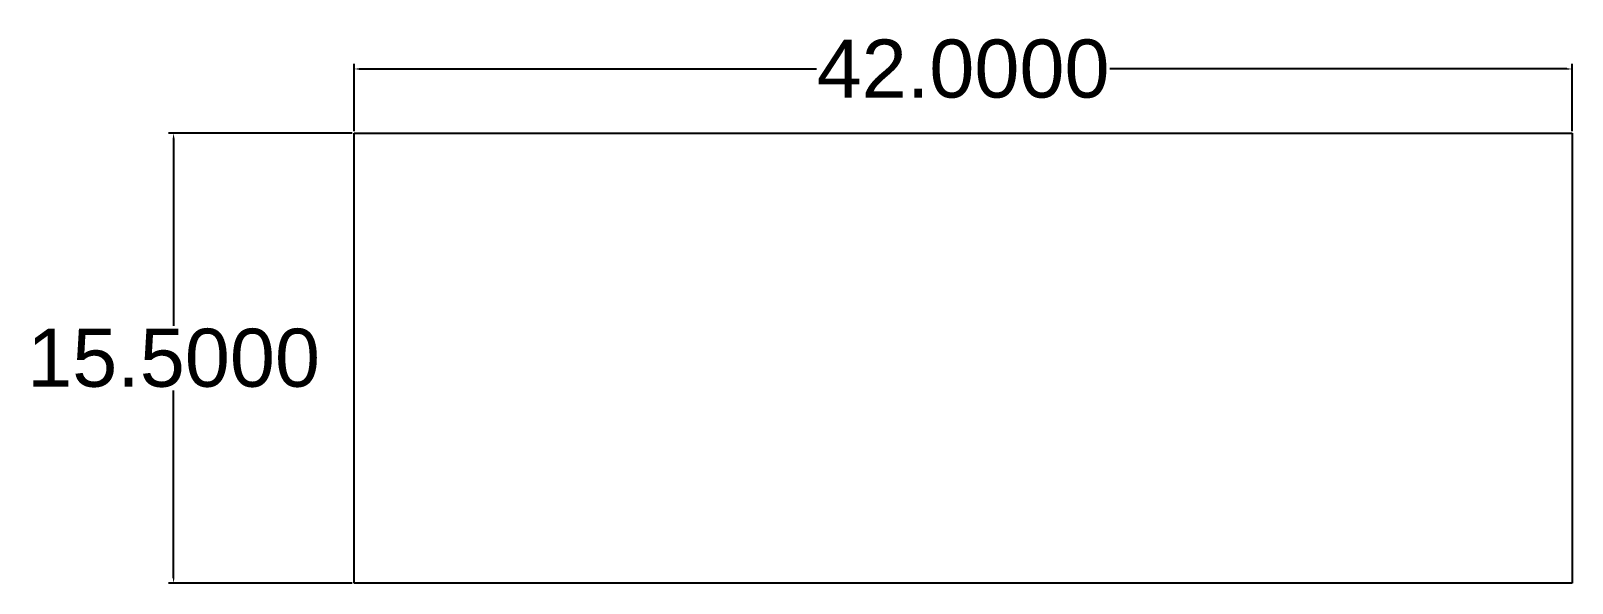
# Model space of a CAD drawing. Header units: millimetres. Extents: x 3.7 to 56.8, y 11.3 to 30.3.
import ezdxf

# ---------------------------------------------------------------- set-up
doc = ezdxf.new("R2010")
doc.units = ezdxf.units.MM
doc.header["$MEASUREMENT"] = 0
doc.layers.add('BoardLayout', color=1, linetype='Continuous', plot=False)
doc.styles.get("Standard").update_dxf_attribs({"font": 'arial.ttf'})
doc.dimstyles.get("Standard").update_dxf_attribs({"dimtxt": 2, "dimasz": 0.18, "dimexe": 0.18, "dimexo": 0.0625, "dimgap": 0.09, "dimtad": 0, "dimtih": 1, "dimtoh": 1, "dimdec": 4, "dimzin": 0, "dimdsep": 46, "dimtxsty": 'Standard', "dimcen": 0.09, "dimadec": 0, "dimazin": 0, "dimtfac": 1, "dimtdec": 4, "dimtofl": 0, "dimtmove": 0, "dimatfit": 3, "dimfxl": 1, "dimtolj": 1, "dimtzin": 0, "dimarcsym": 0})

# ---------------------------------------------------------------- blocks, each defined once
blk = doc.blocks.new('*D5')
at = {"color": 0, "lineweight": -2, "transparency": 16777216}
for p, q in [((14.801, 26.888), (14.801, 29.214)), ((14.981, 29.034), (30.746, 29.034)), ((56.621, 29.034), (40.856, 29.034)), ((56.801, 26.888), (56.801, 29.214))]:
    blk.add_line(p, q, dxfattribs=at)
at = {"color": 0, "transparency": 16777216}
for points in [[(14.981, 29.064), (14.981, 29.004), (14.801, 29.034)], [(56.621, 29.064), (56.621, 29.004), (56.801, 29.034)]]:
    blk.add_solid(points, dxfattribs=at)
at = {"layer": 'Defpoints', "color": 0, "transparency": 16777216}
for p in [(56.801, 29.034), (14.801, 26.825), (56.801, 26.825)]:
    blk.add_point(p, dxfattribs=at)
at = {"color": 0, "transparency": 16777216, "insert": (35.801, 29.034), "char_height": 2, "attachment_point": 5}
blk.add_mtext('\\A1;42.0000', dxfattribs=at)
blk = doc.blocks.new('*D6')
at = {"color": 0, "lineweight": -2, "transparency": 16777216}
for p, q in [((14.738, 26.825), (8.398, 26.825)), ((8.578, 26.645), (8.578, 20.186)), ((8.578, 11.505), (8.578, 17.964)), ((14.738, 11.325), (8.398, 11.325))]:
    blk.add_line(p, q, dxfattribs=at)
at = {"color": 0, "transparency": 16777216}
for points in [[(8.548, 26.645), (8.608, 26.645), (8.578, 26.825)], [(8.548, 11.505), (8.608, 11.505), (8.578, 11.325)]]:
    blk.add_solid(points, dxfattribs=at)
at = {"layer": 'Defpoints', "color": 0, "transparency": 16777216}
for p in [(8.578, 26.825), (14.801, 26.825), (14.801, 11.325)]:
    blk.add_point(p, dxfattribs=at)
at = {"color": 0, "transparency": 16777216, "insert": (8.578, 19.075), "char_height": 2, "attachment_point": 5}
blk.add_mtext('\\A1;15.5000', dxfattribs=at)

msp = doc.modelspace()

# ---------------------------------------------------------------- linework, layer by layer
at = {"layer": 'BoardLayout'}
for p, q in [((14.80081, 26.82504), (56.80081, 26.82504)), ((14.80081, 11.32504), (14.80081, 26.82504)), ((56.80081, 26.82504), (56.80081, 11.32504)), ((56.80081, 11.32504), (14.80081, 11.32504))]:
    msp.add_line(p, q, dxfattribs=at)

# ---------------------------------------------------------------- dimensions: what is measured, and where the dimension line sits
dim = msp.add_linear_dim(base=(56.80081, 29.03449), p1=(14.80081, 26.82504), p2=(56.80081, 26.82504), dimstyle='Standard')
dim.commit()
dim.dimension.update_dxf_attribs({"geometry": '*D5', "text_midpoint": (35.80081, 29.03449)})
dim = msp.add_linear_dim(base=(8.57845, 26.82504), p1=(14.80081, 11.32504), p2=(14.80081, 26.82504), angle=90, dimstyle='Standard')
dim.commit()
dim.dimension.update_dxf_attribs({"geometry": '*D6', "text_midpoint": (8.57845, 19.07504)})

doc.saveas('drawing.dxf')
